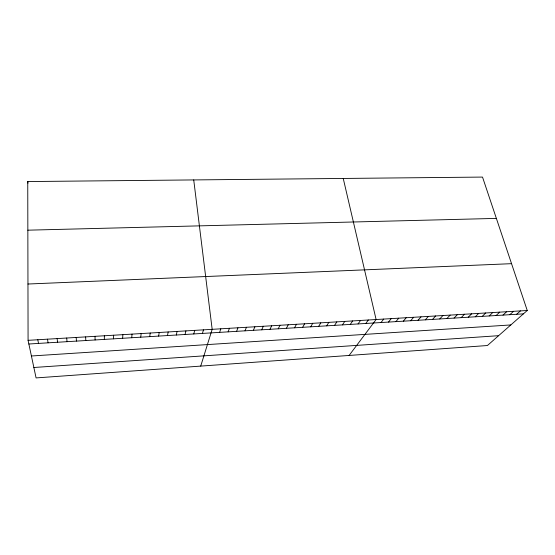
<?xml version="1.0" encoding="UTF-8"?>
<svg xmlns="http://www.w3.org/2000/svg" width="555" height="555" viewBox="0 0 555 555"><rect width="100%" height="100%" fill="white"/><g stroke="black" fill="none" stroke-linecap="round" stroke-linejoin="round"><path stroke-width="0.83" d="M104.333 339.403L104.361 335.775M113.518 338.841L113.643 335.22M122.648 338.286L122.87 334.665M131.722 337.731L132.034 334.117M140.741 337.183L141.15 333.576M149.711 336.635L150.211 333.035M158.626 336.094L159.216 332.494M167.492 335.553L168.172 331.959M176.31 335.019L177.073 331.425M185.072 334.485L185.925 330.898M193.785 333.95L194.722 330.371M202.443 333.423L203.47 329.85M200.716 366.099L212.17 329.33L193.73 179.924M219.62 332.376L220.814 328.81M228.133 331.855L229.409 328.296M236.603 331.342L237.956 327.783M245.019 330.829L246.455 327.277M253.385 330.315L254.905 326.77M261.71 329.809L263.306 326.271M269.987 329.309L271.666 325.771M278.221 328.803L279.97 325.272M286.401 328.303L288.232 324.779M294.538 327.811L296.446 324.293M302.635 327.318L304.612 323.801M310.682 326.826L312.736 323.315M318.688 326.34L320.811 322.837M326.645 325.854L328.844 322.351M334.561 325.369L336.829 321.879M342.435 324.89L344.773 321.4M350.267 324.411L352.668 320.929M358.051 323.94L360.528 320.457M365.8 323.468L368.34 319.992M349.109 355.45L376.11 319.527L343.24 178.453M381.021 322.538L383.692 319.076M388.493 322.08L391.233 318.625M395.937 321.629L398.733 318.175M403.332 321.178L406.198 317.731M410.693 320.728L413.621 317.287M418.019 320.284L421.002 316.843M425.303 319.84L428.349 316.405M432.546 319.396L435.654 315.968M439.754 318.958L442.918 315.531M446.928 318.521L450.154 315.101M454.059 318.084L457.341 314.671M461.156 317.654L464.5 314.241M468.219 317.224L471.611 313.818M475.24 316.794L478.694 313.395M482.233 316.371L485.736 312.971M489.184 315.948L492.743 312.555M496.101 315.524L499.715 312.139M502.983 315.108L506.653 311.723M509.83 314.685L513.555 311.313M516.643 314.276L520.417 310.897M527.25 310.495L487.422 345.522L36.082 377.92L28.076 340.333L27.75 181.561L482.517 177.08L527.25 310.495L28.076 340.333M33.862 367.493L498.605 335.685M31.413 355.991L510.822 324.939M28.86 344.003L523.42 313.859M27.958 284.021L511.55 263.674M27.847 230.179L496.371 218.399M37.816 339.75L38.496 343.413M47.501 339.174L48.07 342.83M27.75 181.561L27.986 183.164M57.123 338.599L57.588 342.255M66.683 338.023L67.051 341.672M76.188 337.454L76.451 341.103M85.636 336.892L85.803 340.534M95.03 336.33L95.092 339.965"/></g></svg>
